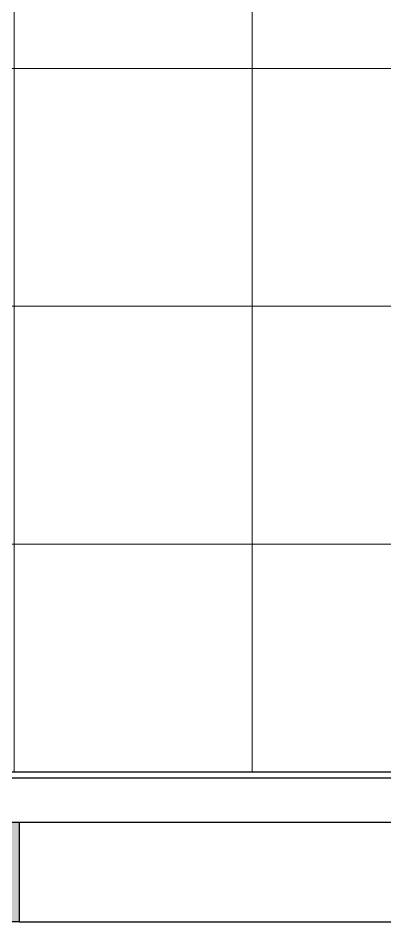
# Model space of a CAD drawing. Header units: millimetres. Extents: x 38613 to 88834, y 14193 to 29607.
# Drawn here: x 49211 to 49946, y 14913 to 16723 of the extents above; entities that cross this region are included whole.
import ezdxf

# ---------------------------------------------------------------- set-up
doc = ezdxf.new("R2010")
doc.units = ezdxf.units.MM
doc.layers.add('Floor', color=7, linetype='Continuous', lineweight=0, true_color=0xd6d6d6)
for name, color, linetype in [('gypsum panel', 3, 'Continuous'), ('hatch wall', 8, 'Continuous'), ('wall', 5, 'Continuous')]:
    doc.layers.add(name, color=color, linetype=linetype)

msp = doc.modelspace()

# ---------------------------------------------------------------- hatches: boundary and pattern name
at = {"layer": 'Floor'}
h = msp.add_hatch(dxfattribs=at)
h.set_pattern_fill('NET', color=256, scale=150, style=0)
h.set_pattern_definition([(0, (-205114.2821846395, 243792.8416468544), (0, 476.25), []), (90, (-205114.2821846395, 243792.8416468544), (-476.25, 2.916190190469635e-14), [])])
edge = h.paths.add_edge_path()
edge.add_line((48313.32999292265, 17363.3230668672), (50313.32999292262, 17363.32306686717))
edge.add_arc((50313.32999292262, 16863.32306686717), 500, 0, 90, ccw=False)
edge.add_line((50813.32999292262, 16863.32306686717), (50813.32999292262, 16733.32306686717))
edge.add_line((50813.32999292262, 16733.32306686717), (50813.32999292262, 16023.32306686717))
edge.add_line((50813.32999292262, 16023.32306686717), (50813.32999292262, 15213.3230668672))
edge.add_line((50813.32999292262, 15213.3230668672), (48313.32999292265, 15213.3230668672))
edge.add_line((48313.32999292265, 15213.3230668672), (48313.32999292262, 17363.3230668672))
at = {"layer": 'hatch wall', "true_color": 0x4a4a4a}
msp.add_hatch(color=251, dxfattribs=at).paths.add_polyline_path([(49213.32999292262, 14913.3230668672), (48013.32999292262, 14913.3230668672), (48013.32999292265, 24389.64983081612), (48213.32999292262, 24389.64983081612), (48213.32999292262, 23213.3230668672), (48813.32999292262, 23213.3230668672), (48813.32999292262, 23013.32306686723), (48213.32999292262, 23013.32306686723), (48213.32999292262, 15113.3230668672), (49213.32999292262, 15113.3230668672)])

# ---------------------------------------------------------------- linework, layer by layer
at = {"layer": 'Floor'}
msp.add_lwpolyline([(48313.32999292265, 17363.3230668672), (50313.32999292262, 17363.32306686717, -0.4142135623730869), (50813.32999292262, 16863.32306686717), (50813.32999292262, 16733.32306686717), (50813.32999292262, 16023.32306686717), (50813.32999292262, 15213.3230668672), (48313.32999292265, 15213.3230668672), (48313.32999292262, 17363.3230668672)], format="xyb", dxfattribs=at)
at = {"layer": 'gypsum panel', "color": 4}
msp.add_line((50825.82999292262, 15200.8230668672), (48300.82999292265, 15200.82306686717), dxfattribs=at)
at = {"layer": 'gypsum panel'}
msp.add_line((50813.32999292262, 15213.3230668672), (48313.32999292262, 15213.3230668672), dxfattribs=at)
at = {"layer": 'wall', "color": 4}
for p, q in [((49213.32999292262, 15113.3230668672), (50263.32999292262, 15113.3230668672)), ((49213.32999292262, 14913.3230668672), (50263.32999292262, 14913.3230668672))]:
    msp.add_line(p, q, dxfattribs=at)
at = {"layer": 'wall'}
msp.add_lwpolyline([(49213.32999292262, 14913.3230668672), (49213.32999292262, 14913.3230668672), (49213.32999292262, 14913.3230668672), (49213.32999292262, 14913.3230668672), (49213.32999292262, 14913.3230668672), (48013.32999292262, 14913.3230668672), (48013.32999292265, 24389.64983081612), (48013.32999292265, 24389.64983081612), (48213.32999292262, 24389.64983081612), (48213.32999292262, 24389.64983081612), (48213.32999292262, 24389.64983081612), (48213.32999292262, 24389.64983081612), (48213.32999292262, 23213.3230668672), (48813.32999292262, 23213.3230668672), (48813.32999292262, 23013.32306686723), (48213.32999292262, 23013.32306686723), (48213.32999292262, 15113.3230668672), (49213.32999292262, 15113.3230668672), (49213.32999292262, 14913.3230668672)], dxfattribs=at)

doc.saveas('drawing.dxf')
